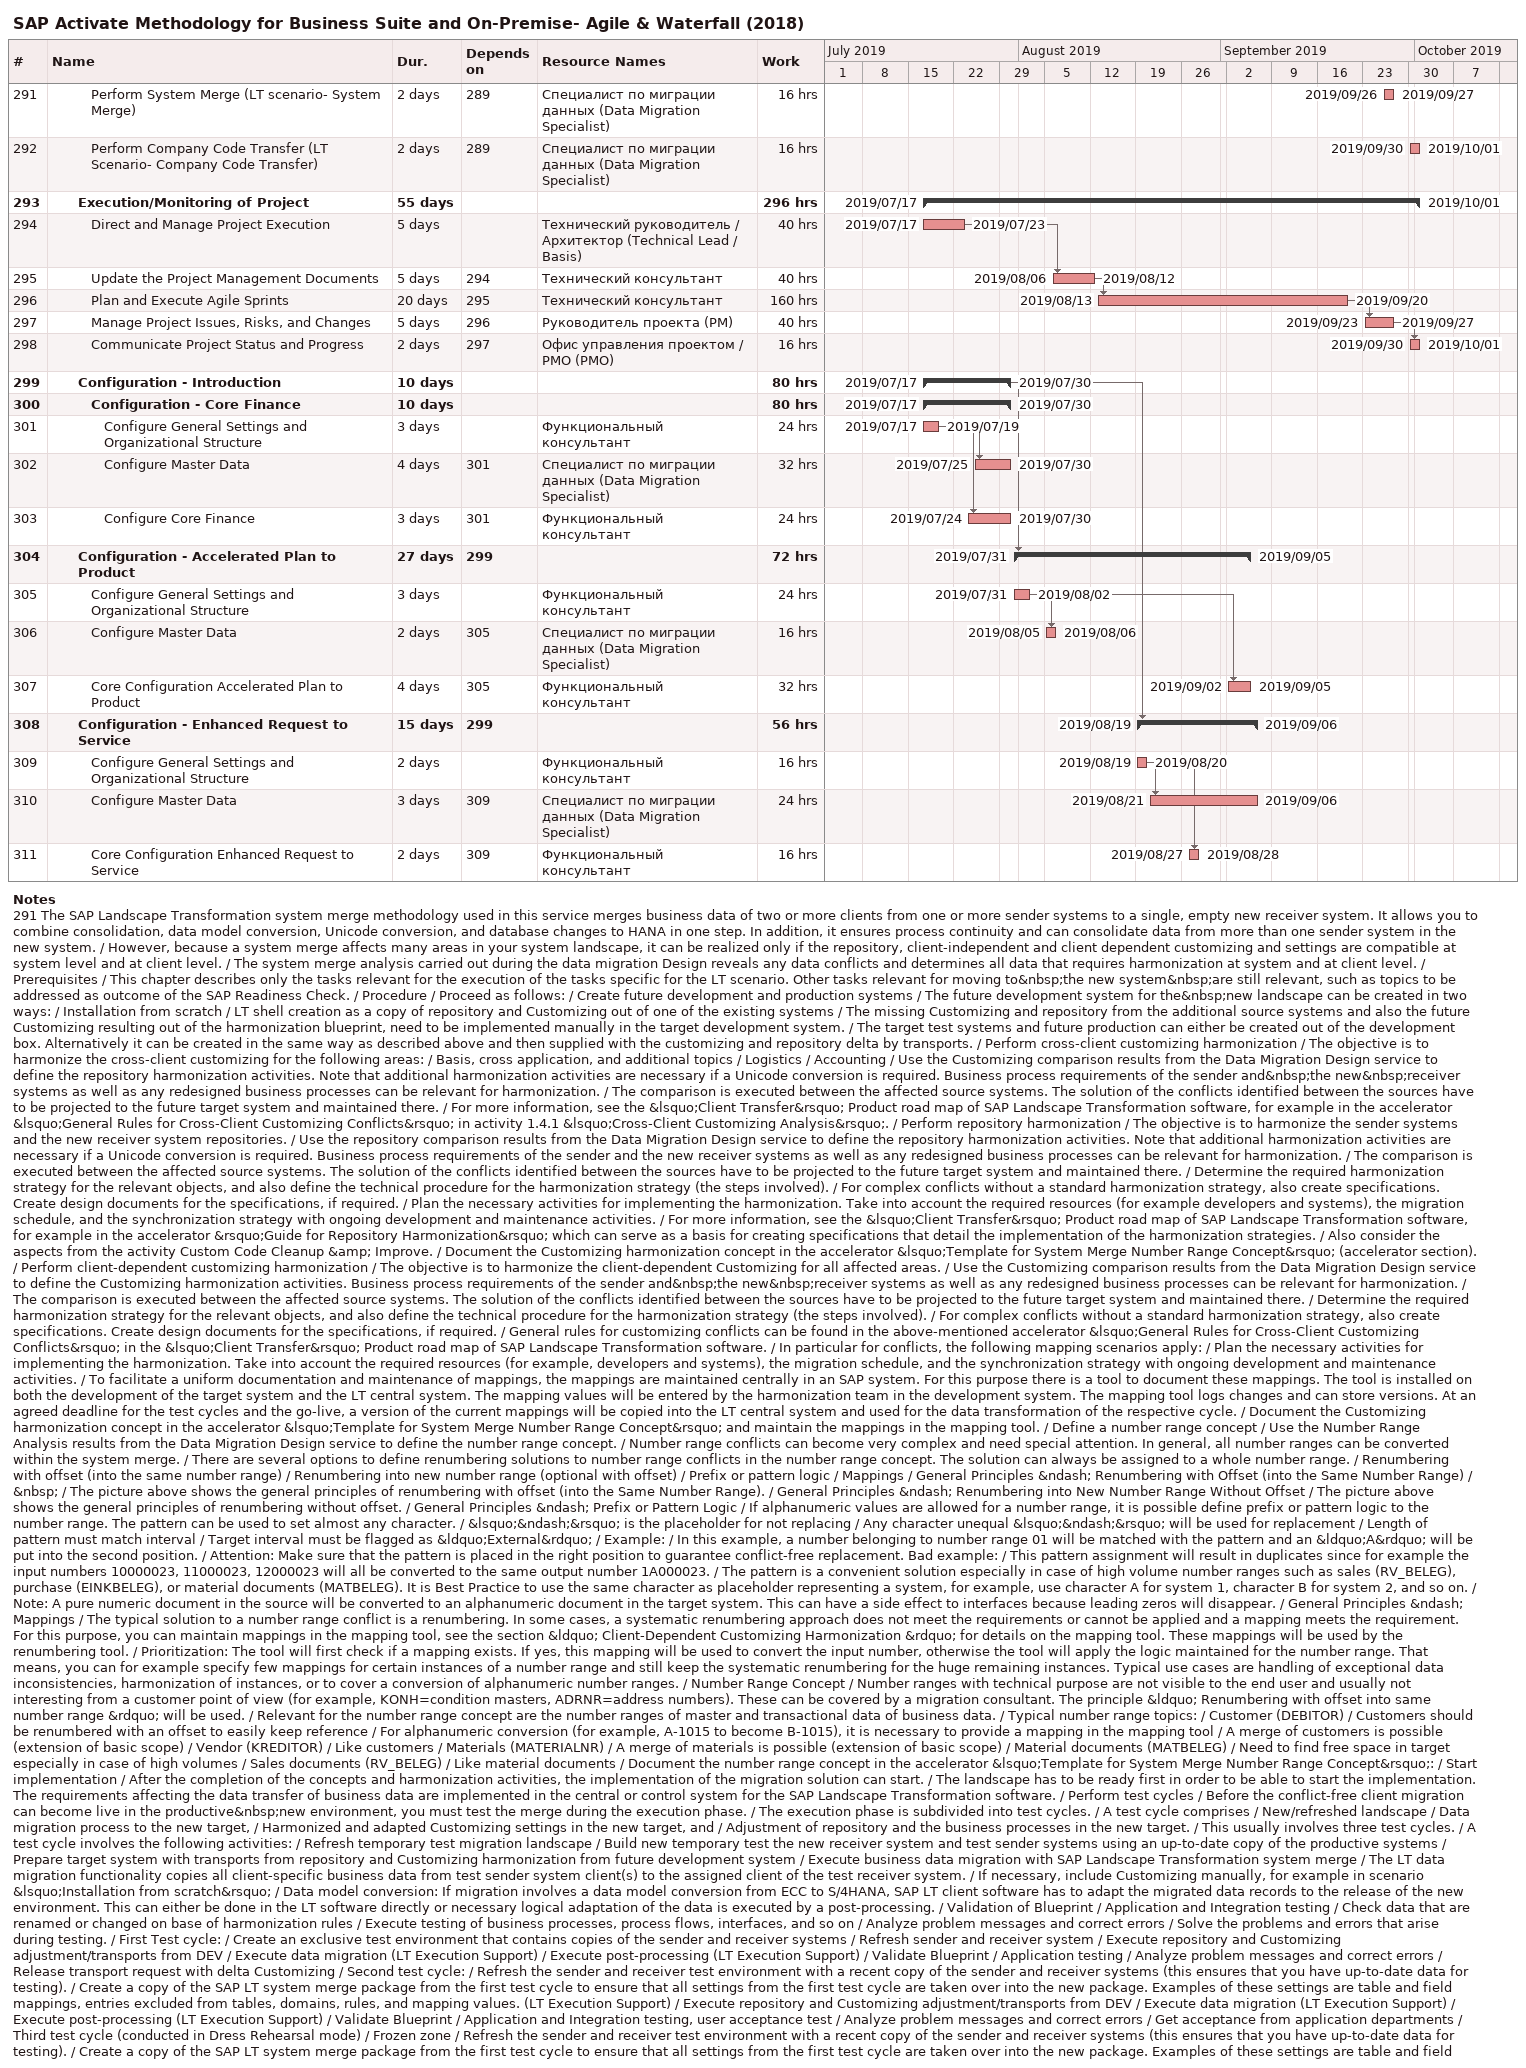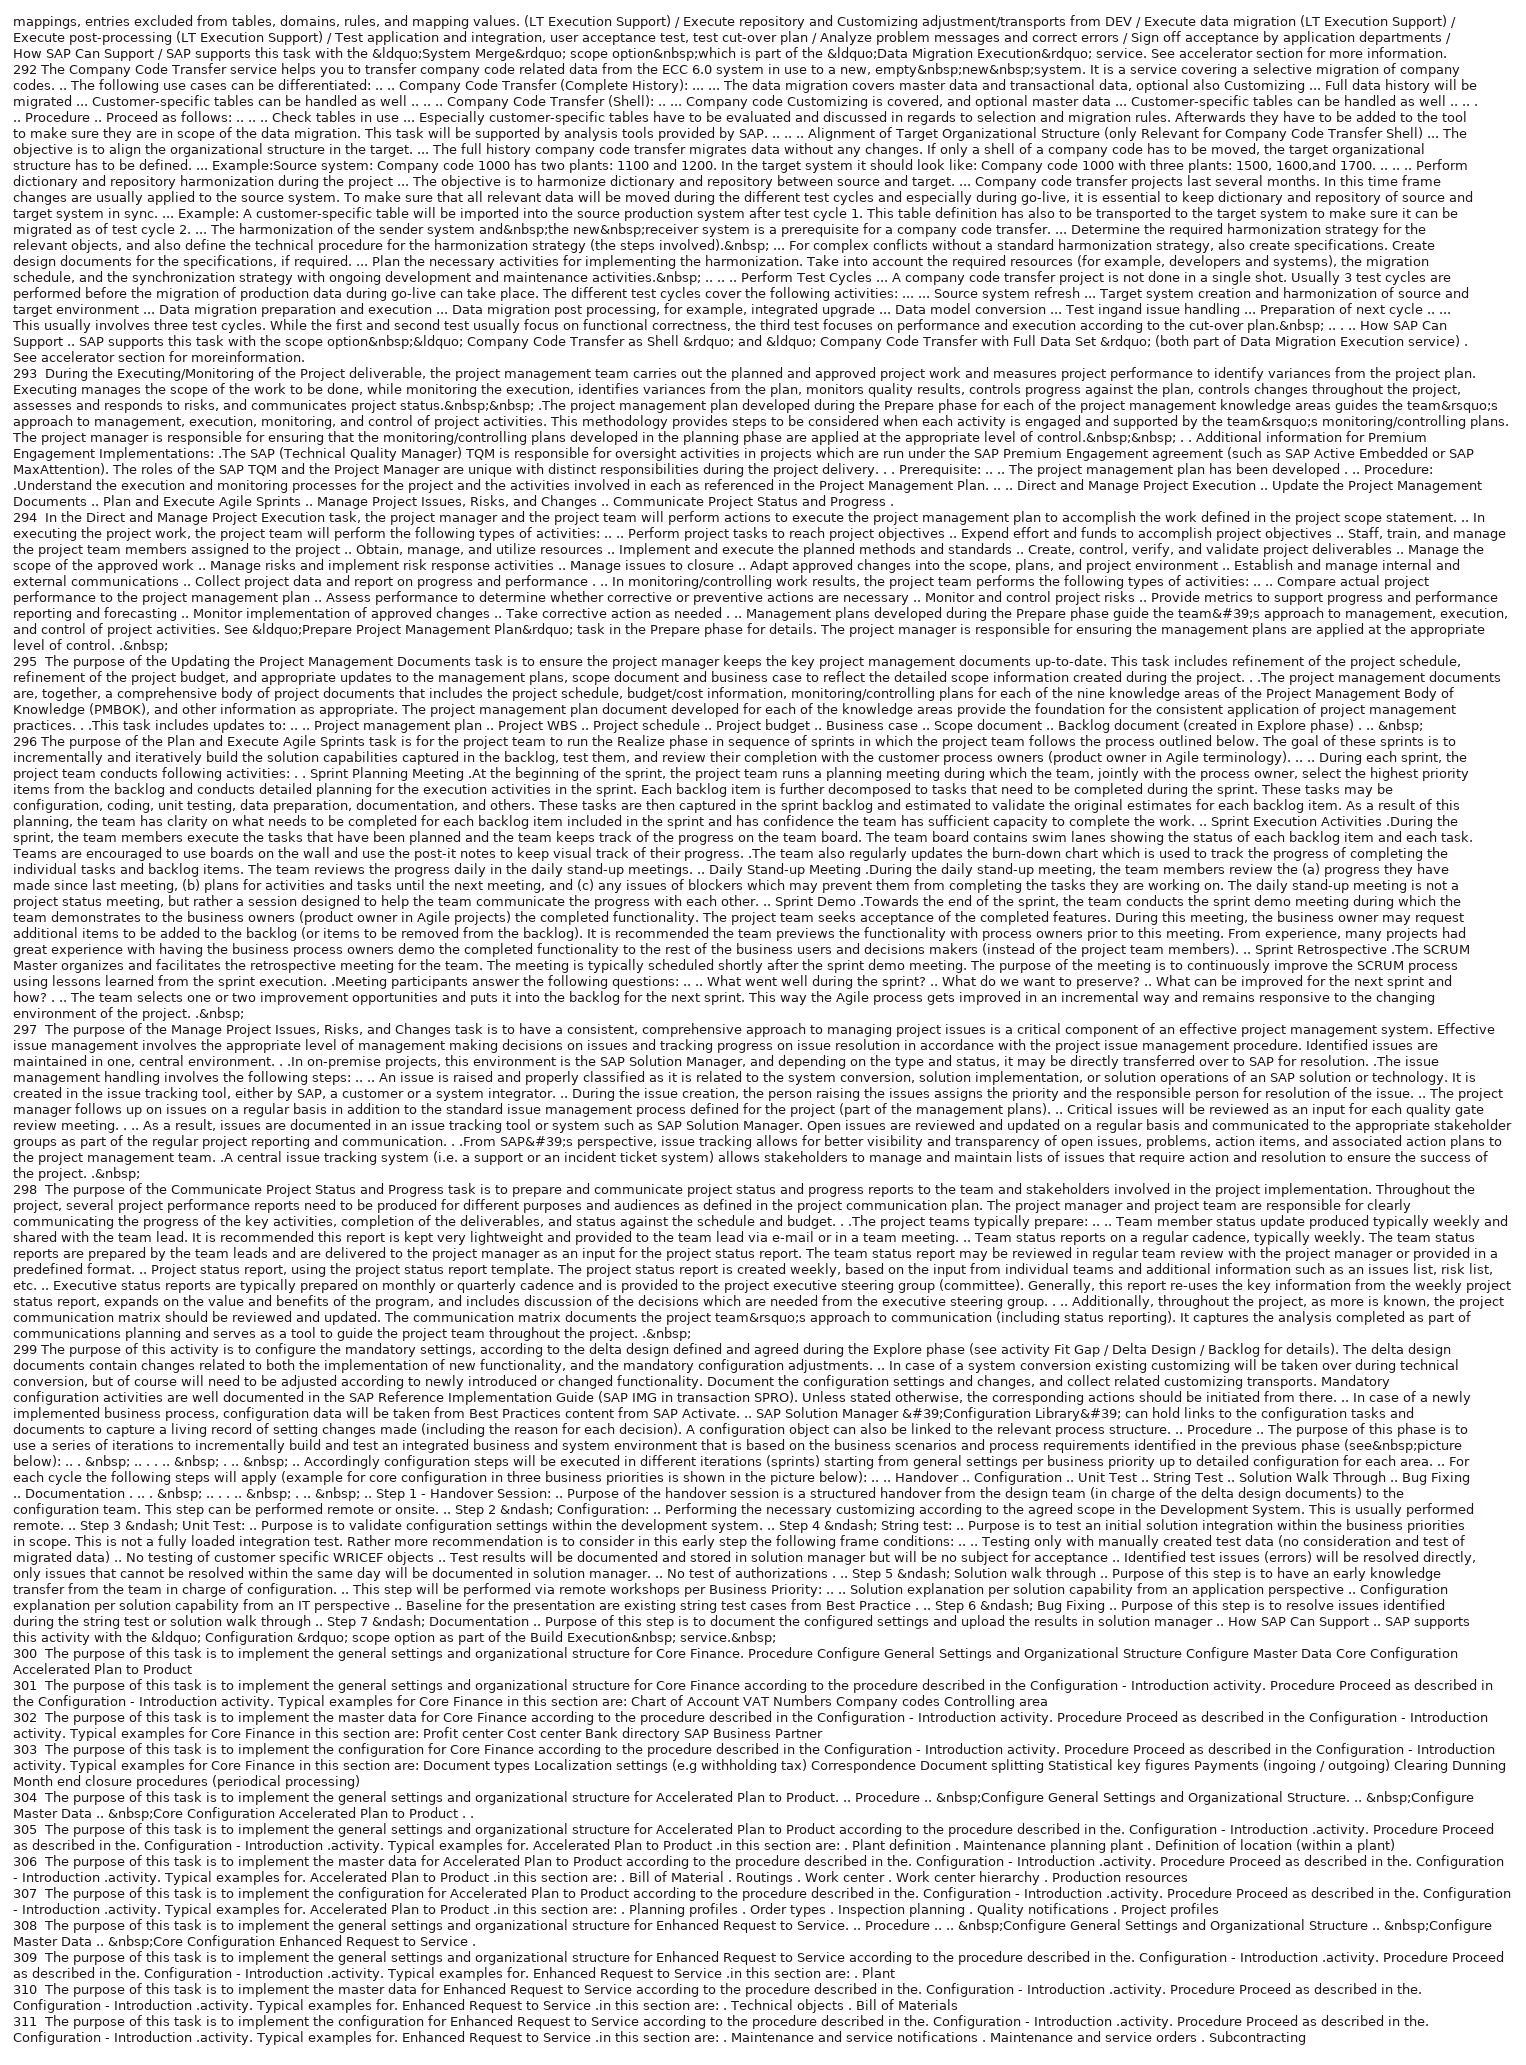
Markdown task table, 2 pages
SAP Activate Methodology for Business Suite and On-Premise- Agile & Waterfall (2018)

| ID | Level | Task | Duration | Start | Finish | Predecessors | Resources | Work (h) |
|---|---|---|---|---|---|---|---|---|
| 291 | 4 | Perform System Merge (LT scenario- System Merge) | 2d | 2019-09-26 | 2019-09-27 | 289 | Специалист по миграции данных (Data Migration Specialist) | 16 |
| 292 | 4 | Perform Company Code Transfer (LT Scenario- Company Code Transfer) | 2d | 2019-09-30 | 2019-10-01 | 289 | Специалист по миграции данных (Data Migration Specialist) | 16 |
| 293 | 3 | **Execution/Monitoring of Project** | 55d | 2019-07-17 | 2019-10-01 |  |  | 296 |
| 294 | 4 | Direct and Manage Project Execution | 5d | 2019-07-17 | 2019-07-23 |  | Технический руководитель / Архитектор (Technical Lead / Basis) | 40 |
| 295 | 4 | Update the Project Management Documents | 5d | 2019-08-06 | 2019-08-12 | 294 | Технический консультант | 40 |
| 296 | 4 | Plan and Execute Agile Sprints | 20d | 2019-08-13 | 2019-09-20 | 295 | Технический консультант | 160 |
| 297 | 4 | Manage Project Issues, Risks, and Changes | 5d | 2019-09-23 | 2019-09-27 | 296 | Руководитель проекта (PM) | 40 |
| 298 | 4 | Communicate Project Status and Progress | 2d | 2019-09-30 | 2019-10-01 | 297 | Офис управления проектом / PMO (PMO) | 16 |
| 299 | 3 | **Configuration - Introduction** | 10d | 2019-07-17 | 2019-07-30 |  |  | 80 |
| 300 | 4 | **Configuration - Core Finance** | 10d | 2019-07-17 | 2019-07-30 |  |  | 80 |
| 301 | 5 | Configure General Settings and Organizational Structure | 3d | 2019-07-17 | 2019-07-19 |  | Функциональный консультант | 24 |
| 302 | 5 | Configure Master Data | 4d | 2019-07-25 | 2019-07-30 | 301 | Специалист по миграции данных (Data Migration Specialist) | 32 |
| 303 | 5 | Configure Core Finance | 3d | 2019-07-24 | 2019-07-30 | 301 | Функциональный консультант | 24 |
| 304 | 3 | **Configuration - Accelerated Plan to Product** | 27d | 2019-07-31 | 2019-09-05 | 299 |  | 72 |
| 305 | 4 | Configure General Settings and Organizational Structure | 3d | 2019-07-31 | 2019-08-02 |  | Функциональный консультант | 24 |
| 306 | 4 | Configure Master Data | 2d | 2019-08-05 | 2019-08-06 | 305 | Специалист по миграции данных (Data Migration Specialist) | 16 |
| 307 | 4 | Core Configuration Accelerated Plan to Product | 4d | 2019-09-02 | 2019-09-05 | 305 | Функциональный консультант | 32 |
| 308 | 3 | **Configuration - Enhanced Request to Service** | 15d | 2019-08-19 | 2019-09-06 | 299 |  | 56 |
| 309 | 4 | Configure General Settings and Organizational Structure | 2d | 2019-08-19 | 2019-08-20 |  | Функциональный консультант | 16 |
| 310 | 4 | Configure Master Data | 3d | 2019-08-21 | 2019-09-06 | 309 | Специалист по миграции данных (Data Migration Specialist) | 24 |
| 311 | 4 | Core Configuration Enhanced Request to Service | 2d | 2019-08-27 | 2019-08-28 | 309 | Функциональный консультант | 16 |

Notes
- 291: The SAP Landscape Transformation system merge methodology used in this service merges business data of two or more clients from one or more sender systems to a single, empty new receiver system. It allows you to combine consolidation, data model conversion, Unicode conversion, and database changes to HANA in one step. In addition, it ensures process continuity and can consolidate data from more than one sender system in the new system. / However, because a system merge affects many areas in your system landscape, it can be realized only if the repository, client-independent and client dependent customizing and settings are compatible at system level and at client level. / The system merge analysis carried out during the data migration Design reveals any data conflicts and determines all data that requires harmonization at system and at client level. / Prerequisites / This chapter describes only the tasks relevant for the execution of the tasks specific for the LT scenario. Other tasks relevant for moving to&nbsp;the new system&nbsp;are still relevant, such as topics to be addressed as outcome of the SAP Readiness Check. / Procedure / Proceed as follows: / Create future development and production systems / The future development system for the&nbsp;new landscape can be created in two ways: / Installation from scratch / LT shell creation as a copy of repository and Customizing out of one of the existing systems / The missing Customizing and repository from the additional source systems and also the future Customizing resulting out of the harmonization blueprint, need to be implemented manually in the target development system. / The target test systems and future production can either be created out of the development box. Alternatively it can be created in the same way as described above and then supplied with the customizing and repository delta by transports. / Perform cross-client customizing harmonization / The objective is to harmonize the cross-client customizing for the following areas: / Basis, cross application, and additional topics / Logistics / Accounting / Use the Customizing comparison results from the Data Migration Design service to define the repository harmonization activities. Note that additional harmonization activities are necessary if a Unicode conversion is required. Business process requirements of the sender and&nbsp;the new&nbsp;receiver systems as well as any redesigned business processes can be relevant for harmonization. / The comparison is executed between the affected source systems. The solution of the conflicts identified between the sources have to be projected to the future target system and maintained there. / For more information, see the &lsquo;Client Transfer&rsquo; Product road map of SAP Landscape Transformation software, for example in the accelerator &lsquo;General Rules for Cross-Client Customizing Conflicts&rsquo; in activity 1.4.1 &lsquo;Cross-Client Customizing Analysis&rsquo;. / Perform repository harmonization / The objective is to harmonize the sender systems and the new receiver system repositories. / Use the repository comparison results from the Data Migration Design service to define the repository harmonization activities. Note that additional harmonization activities are necessary if a Unicode conversion is required. Business process requirements of the sender and the new receiver systems as well as any redesigned business processes can be relevant for harmonization. / The comparison is executed between the affected source systems. The solution of the conflicts identified between the sources have to be projected to the future target system and maintained there. / Determine the required harmonization strategy for the relevant objects, and also define the technical procedure for the harmonization strategy (the steps involved). / For complex conflicts without a standard harmonization strategy, also create specifications. Create design documents for the specifications, if required. / Plan the necessary activities for implementing the harmonization. Take into account the required resources (for example developers and systems), the migration schedule, and the synchronization strategy with ongoing development and maintenance activities. / For more information, see the &lsquo;Client Transfer&rsquo; Product road map of SAP Landscape Transformation software, for example in the accelerator &rsquo;Guide for Repository Harmonization&rsquo; which can serve as a basis for creating specifications that detail the implementation of the harmonization strategies. / Also consider the aspects from the activity Custom Code Cleanup &amp; Improve. / Document the Customizing harmonization concept in the accelerator &lsquo;Template for System Merge Number Range Concept&rsquo; (accelerator section). / Perform client-dependent customizing harmonization / The objective is to harmonize the client-dependent Customizing for all affected areas. / Use the Customizing comparison results from the Data Migration Design service to define the Customizing harmonization activities. Business process requirements of the sender and&nbsp;the new&nbsp;receiver systems as well as any redesigned business processes can be relevant for harmonization. / The comparison is executed between the affected source systems. The solution of the conflicts identified between the sources have to be projected to the future target system and maintained there. / Determine the required harmonization strategy for the relevant objects, and also define the technical procedure for the harmonization strategy (the steps involved). / For complex conflicts without a standard harmonization strategy, also create specifications. Create design documents for the specifications, if required. / General rules for customizing conflicts can be found in the above-mentioned accelerator &lsquo;General Rules for Cross-Client Customizing Conflicts&rsquo; in the &lsquo;Client Transfer&rsquo; Product road map of SAP Landscape Transformation software. / In particular for conflicts, the following mapping scenarios apply: / Plan the necessary activities for implementing the harmonization. Take into account the required resources (for example, developers and systems), the migration schedule, and the synchronization strategy with ongoing development and maintenance activities. / To facilitate a uniform documentation and maintenance of mappings, the mappings are maintained centrally in an SAP system. For this purpose there is a tool to document these mappings. The tool is installed on both the development of the target system and the LT central system. The mapping values will be entered by the harmonization team in the development system. The mapping tool logs changes and can store versions. At an agreed deadline for the test cycles and the go-live, a version of the current mappings will be copied into the LT central system and used for the data transformation of the respective cycle. / Document the Customizing harmonization concept in the accelerator &lsquo;Template for System Merge Number Range Concept&rsquo; and maintain the mappings in the mapping tool. / Define a number range concept / Use the Number Range Analysis results from the Data Migration Design service to define the number range concept. / Number range conflicts can become very complex and need special attention. In general, all number ranges can be converted within the system merge. / There are several options to define renumbering solutions to number range conflicts in the number range concept. The solution can always be assigned to a whole number range. / Renumbering with offset (into the same number range) / Renumbering into new number range (optional with offset) / Prefix or pattern logic / Mappings / General Principles &ndash; Renumbering with Offset (into the Same Number Range) / &nbsp; / The picture above shows the general principles of renumbering with offset (into the Same Number Range). / General Principles &ndash; Renumbering into New Number Range Without Offset / The picture above shows the general principles of renumbering without offset. / General Principles &ndash; Prefix or Pattern Logic / If alphanumeric values are allowed for a number range, it is possible define prefix or pattern logic to the number range. The pattern can be used to set almost any character. / &lsquo;&ndash;&rsquo; is the placeholder for not replacing / Any character unequal &lsquo;&ndash;&rsquo; will be used for replacement / Length of pattern must match interval / Target interval must be flagged as &ldquo;External&rdquo; / Example: / In this example, a number belonging to number range 01 will be matched with the pattern and an &ldquo;A&rdquo; will be put into the second position. / Attention: Make sure that the pattern is placed in the right position to guarantee conflict-free replacement. Bad example: / This pattern assignment will result in duplicates since for example the input numbers 10000023, 11000023, 12000023 will all be converted to the same output number 1A000023. / The pattern is a convenient solution especially in case of high volume number ranges such as sales (RV_BELEG), purchase (EINKBELEG), or material documents (MATBELEG). It is Best Practice to use the same character as placeholder representing a system, for example, use character A for system 1, character B for system 2, and so on. / Note: A pure numeric document in the source will be converted to an alphanumeric document in the target system. This can have a side effect to interfaces because leading zeros will disappear. / General Principles &ndash; Mappings / The typical solution to a number range conflict is a renumbering. In some cases, a systematic renumbering approach does not meet the requirements or cannot be applied and a mapping meets the requirement. For this purpose, you can maintain mappings in the mapping tool, see the section &ldquo; Client-Dependent Customizing Harmonization &rdquo; for details on the mapping tool. These mappings will be used by the renumbering tool. / Prioritization: The tool will first check if a mapping exists. If yes, this mapping will be used to convert the input number, otherwise the tool will apply the logic maintained for the number range. That means, you can for example specify few mappings for certain instances of a number range and still keep the systematic renumbering for the huge remaining instances. Typical use cases are handling of exceptional data inconsistencies, harmonization of instances, or to cover a conversion of alphanumeric number ranges. / Number Range Concept / Number ranges with technical purpose are not visible to the end user and usually not interesting from a customer point of view (for example, KONH=condition masters, ADRNR=address numbers). These can be covered by a migration consultant. The principle &ldquo; Renumbering with offset into same number range &rdquo; will be used. / Relevant for the number range concept are the number ranges of master and transactional data of business data. / Typical number range topics: / Customer (DEBITOR) / Customers should be renumbered with an offset to easily keep reference / For alphanumeric conversion (for example, A-1015 to become B-1015), it is necessary to provide a mapping in the mapping tool / A merge of customers is possible (extension of basic scope) / Vendor (KREDITOR) / Like customers / Materials (MATERIALNR) / A merge of materials is possible (extension of basic scope) / Material documents (MATBELEG) / Need to find free space in target especially in case of high volumes / Sales documents (RV_BELEG) / Like material documents / Document the number range concept in the accelerator &lsquo;Template for System Merge Number Range Concept&rsquo;: / Start implementation / After the completion of the concepts and harmonization activities, the implementation of the migration solution can start. / The landscape has to be ready first in order to be able to start the implementation. The requirements affecting the data transfer of business data are implemented in the central or control system for the SAP Landscape Transformation software. / Perform test cycles / Before the conflict-free client migration can become live in the productive&nbsp;new environment, you must test the merge during the execution phase. / The execution phase is subdivided into test cycles. / A test cycle comprises / New/refreshed landscape / Data migration process to the new target, / Harmonized and adapted Customizing settings in the new target, and / Adjustment of repository and the business processes in the new target. / This usually involves three test cycles. / A test cycle involves the following activities: / Refresh temporary test migration landscape / Build new temporary test the new receiver system and test sender systems using an up-to-date copy of the productive systems / Prepare target system with transports from repository and Customizing harmonization from future development system / Execute business data migration with SAP Landscape Transformation system merge / The LT data migration functionality copies all client-specific business data from test sender system client(s) to the assigned client of the test receiver system. / If necessary, include Customizing manually, for example in scenario &lsquo;Installation from scratch&rsquo; / Data model conversion: If migration involves a data model conversion from ECC to S/4HANA, SAP LT client software has to adapt the migrated data records to the release of the new environment. This can either be done in the LT software directly or necessary logical adaptation of the data is executed by a post-processing. / Validation of Blueprint / Application and Integration testing / Check data that are renamed or changed on base of harmonization rules / Execute testing of business processes, process flows, interfaces, and so on / Analyze problem messages and correct errors / Solve the problems and errors that arise during testing. / First Test cycle: / Create an exclusive test environment that contains copies of the sender and receiver systems / Refresh sender and receiver system / Execute repository and Customizing adjustment/transports from DEV / Execute data migration (LT Execution Support) / Execute post-processing (LT Execution Support) / Validate Blueprint / Application testing / Analyze problem messages and correct errors / Release transport request with delta Customizing / Second test cycle: / Refresh the sender and receiver test environment with a recent copy of the sender and receiver systems (this ensures that you have up-to-date data for testing). / Create a copy of the SAP LT system merge package from the first test cycle to ensure that all settings from the first test cycle are taken over into the new package. Examples of these settings are table and field mappings, entries excluded from tables, domains, rules, and mapping values. (LT Execution Support) / Execute repository and Customizing adjustment/transports from DEV / Execute data migration (LT Execution Support) / Execute post-processing (LT Execution Support) / Validate Blueprint / Application and Integration testing, user acceptance test / Analyze problem messages and correct errors / Get acceptance from application departments / Third test cycle (conducted in Dress Rehearsal mode) / Frozen zone / Refresh the sender and receiver test environment with a recent copy of the sender and receiver systems (this ensures that you have up-to-date data for testing). / Create a copy of the SAP LT system merge package from the first test cycle to ensure that all settings from the first test cycle are taken over into the new package. Examples of these settings are table and field mappings, entries excluded from tables, domains, rules, and mapping values. (LT Execution Support) / Execute repository and Customizing adjustment/transports from DEV / Execute data migration (LT Execution Support) / Execute post-processing (LT Execution Support) / Test application and integration, user acceptance test, test cut-over plan / Analyze problem messages and correct errors / Sign off acceptance by application departments / How SAP Can Support / SAP supports this task with the &ldquo;System Merge&rdquo; scope option&nbsp;which is part of the &ldquo;Data Migration Execution&rdquo; service. See accelerator section for more information.
- 292: The Company Code Transfer service helps you to transfer company code related data from the ECC 6.0 system in use to a new, empty&nbsp;new&nbsp;system. It is a service covering a selective migration of company codes. .. The following use cases can be differentiated: .. .. Company Code Transfer (Complete History): ... ... The data migration covers master data and transactional data, optional also Customizing ... Full data history will be migrated ... Customer-specific tables can be handled as well .. .. .. Company Code Transfer (Shell): .. ... Company code Customizing is covered, and optional master data ... Customer-specific tables can be handled as well .. .. . .. Procedure .. Proceed as follows: .. .. .. Check tables in use ... Especially customer-specific tables have to be evaluated and discussed in regards to selection and migration rules. Afterwards they have to be added to the tool to make sure they are in scope of the data migration. This task will be supported by analysis tools provided by SAP. .. .. .. Alignment of Target Organizational Structure (only Relevant for Company Code Transfer Shell) ... The objective is to align the organizational structure in the target. ... The full history company code transfer migrates data without any changes. If only a shell of a company code has to be moved, the target organizational structure has to be defined. ... Example:Source system: Company code 1000 has two plants: 1100 and 1200. In the target system it should look like: Company code 1000 with three plants: 1500, 1600,and 1700. .. .. .. Perform dictionary and repository harmonization during the project ... The objective is to harmonize dictionary and repository between source and target. ... Company code transfer projects last several months. In this time frame changes are usually applied to the source system. To make sure that all relevant data will be moved during the different test cycles and especially during go-live, it is essential to keep dictionary and repository of source and target system in sync. ... Example: A customer-specific table will be imported into the source production system after test cycle 1. This table definition has also to be transported to the target system to make sure it can be migrated as of test cycle 2. ... The harmonization of the sender system and&nbsp;the new&nbsp;receiver system is a prerequisite for a company code transfer. ... Determine the required harmonization strategy for the relevant objects, and also define the technical procedure for the harmonization strategy (the steps involved).&nbsp; ... For complex conflicts without a standard harmonization strategy, also create specifications. Create design documents for the specifications, if required. ... Plan the necessary activities for implementing the harmonization. Take into account the required resources (for example, developers and systems), the migration schedule, and the synchronization strategy with ongoing development and maintenance activities.&nbsp; .. .. .. Perform Test Cycles ... A company code transfer project is not done in a single shot. Usually 3 test cycles are performed before the migration of production data during go-live can take place. The different test cycles cover the following activities: ... ... Source system refresh ... Target system creation and harmonization of source and target environment ... Data migration preparation and execution ... Data migration post processing, for example, integrated upgrade ... Data model conversion ... Test ingand issue handling ... Preparation of next cycle .. ... This usually involves three test cycles. While the first and second test usually focus on functional correctness, the third test focuses on performance and execution according to the cut-over plan.&nbsp; .. . .. How SAP Can Support .. SAP supports this task with the scope option&nbsp;&ldquo; Company Code Transfer as Shell &rdquo; and &ldquo; Company Code Transfer with Full Data Set &rdquo; (both part of Data Migration Execution service) . See accelerator section for moreinformation.
- 293: During the Executing/Monitoring of the Project deliverable, the project management team carries out the planned and approved project work and measures project performance to identify variances from the project plan. Executing manages the scope of the work to be done, while monitoring the execution, identifies variances from the plan, monitors quality results, controls progress against the plan, controls changes throughout the project, assesses and responds to risks, and communicates project status.&nbsp;&nbsp; .The project management plan developed during the Prepare phase for each of the project management knowledge areas guides the team&rsquo;s approach to management, execution, monitoring, and control of project activities. This methodology provides steps to be considered when each activity is engaged and supported by the team&rsquo;s monitoring/controlling plans. The project manager is responsible for ensuring that the monitoring/controlling plans developed in the planning phase are applied at the appropriate level of control.&nbsp;&nbsp; . . Additional information for Premium Engagement Implementations: .The SAP (Technical Quality Manager) TQM is responsible for oversight activities in projects which are run under the SAP Premium Engagement agreement (such as SAP Active Embedded or SAP MaxAttention). The roles of the SAP TQM and the Project Manager are unique with distinct responsibilities during the project delivery. . . Prerequisite: .. .. The project management plan has been developed . .. Procedure: .Understand the execution and monitoring processes for the project and the activities involved in each as referenced in the Project Management Plan. .. .. Direct and Manage Project Execution .. Update the Project Management Documents .. Plan and Execute Agile Sprints .. Manage Project Issues, Risks, and Changes .. Communicate Project Status and Progress .
- 294: In the Direct and Manage Project Execution task, the project manager and the project team will perform actions to execute the project management plan to accomplish the work defined in the project scope statement. .. In executing the project work, the project team will perform the following types of activities: .. .. Perform project tasks to reach project objectives .. Expend effort and funds to accomplish project objectives .. Staff, train, and manage the project team members assigned to the project .. Obtain, manage, and utilize resources .. Implement and execute the planned methods and standards .. Create, control, verify, and validate project deliverables .. Manage the scope of the approved work .. Manage risks and implement risk response activities .. Manage issues to closure .. Adapt approved changes into the scope, plans, and project environment .. Establish and manage internal and external communications .. Collect project data and report on progress and performance . .. In monitoring/controlling work results, the project team performs the following types of activities: .. .. Compare actual project performance to the project management plan .. Assess performance to determine whether corrective or preventive actions are necessary .. Monitor and control project risks .. Provide metrics to support progress and performance reporting and forecasting .. Monitor implementation of approved changes .. Take corrective action as needed . .. Management plans developed during the Prepare phase guide the team&#39;s approach to management, execution, and control of project activities. See &ldquo;Prepare Project Management Plan&rdquo; task in the Prepare phase for details. The project manager is responsible for ensuring the management plans are applied at the appropriate level of control. .&nbsp;
- 295: The purpose of the Updating the Project Management Documents task is to ensure the project manager keeps the key project management documents up-to-date. This task includes refinement of the project schedule, refinement of the project budget, and appropriate updates to the management plans, scope document and business case to reflect the detailed scope information created during the project. . .The project management documents are, together, a comprehensive body of project documents that includes the project schedule, budget/cost information, monitoring/controlling plans for each of the nine knowledge areas of the Project Management Body of Knowledge (PMBOK), and other information as appropriate. The project management plan document developed for each of the knowledge areas provide the foundation for the consistent application of project management practices. . .This task includes updates to: .. .. Project management plan .. Project WBS .. Project schedule .. Project budget .. Business case .. Scope document .. Backlog document (created in Explore phase) . .. &nbsp;
- 296: The purpose of the Plan and Execute Agile Sprints task is for the project team to run the Realize phase in sequence of sprints in which the project team follows the process outlined below. The goal of these sprints is to incrementally and iteratively build the solution capabilities captured in the backlog, test them, and review their completion with the customer process owners (product owner in Agile terminology). .. .. During each sprint, the project team conducts following activities: . . Sprint Planning Meeting .At the beginning of the sprint, the project team runs a planning meeting during which the team, jointly with the process owner, select the highest priority items from the backlog and conducts detailed planning for the execution activities in the sprint. Each backlog item is further decomposed to tasks that need to be completed during the sprint. These tasks may be configuration, coding, unit testing, data preparation, documentation, and others. These tasks are then captured in the sprint backlog and estimated to validate the original estimates for each backlog item. As a result of this planning, the team has clarity on what needs to be completed for each backlog item included in the sprint and has confidence the team has sufficient capacity to complete the work. .. Sprint Execution Activities .During the sprint, the team members execute the tasks that have been planned and the team keeps track of the progress on the team board. The team board contains swim lanes showing the status of each backlog item and each task. Teams are encouraged to use boards on the wall and use the post-it notes to keep visual track of their progress. .The team also regularly updates the burn-down chart which is used to track the progress of completing the individual tasks and backlog items. The team reviews the progress daily in the daily stand-up meetings. .. Daily Stand-up Meeting .During the daily stand-up meeting, the team members review the (a) progress they have made since last meeting, (b) plans for activities and tasks until the next meeting, and (c) any issues of blockers which may prevent them from completing the tasks they are working on. The daily stand-up meeting is not a project status meeting, but rather a session designed to help the team communicate the progress with each other. .. Sprint Demo .Towards the end of the sprint, the team conducts the sprint demo meeting during which the team demonstrates to the business owners (product owner in Agile projects) the completed functionality. The project team seeks acceptance of the completed features. During this meeting, the business owner may request additional items to be added to the backlog (or items to be removed from the backlog). It is recommended the team previews the functionality with process owners prior to this meeting. From experience, many projects had great experience with having the business process owners demo the completed functionality to the rest of the business users and decisions makers (instead of the project team members). .. Sprint Retrospective .The SCRUM Master organizes and facilitates the retrospective meeting for the team. The meeting is typically scheduled shortly after the sprint demo meeting. The purpose of the meeting is to continuously improve the SCRUM process using lessons learned from the sprint execution. .Meeting participants answer the following questions: .. .. What went well during the sprint? .. What do we want to preserve? .. What can be improved for the next sprint and how? . .. The team selects one or two improvement opportunities and puts it into the backlog for the next sprint. This way the Agile process gets improved in an incremental way and remains responsive to the changing environment of the project. .&nbsp;
- 297: The purpose of the Manage Project Issues, Risks, and Changes task is to have a consistent, comprehensive approach to managing project issues is a critical component of an effective project management system. Effective issue management involves the appropriate level of management making decisions on issues and tracking progress on issue resolution in accordance with the project issue management procedure. Identified issues are maintained in one, central environment. . .In on-premise projects, this environment is the SAP Solution Manager, and depending on the type and status, it may be directly transferred over to SAP for resolution. .The issue management handling involves the following steps: .. .. An issue is raised and properly classified as it is related to the system conversion, solution implementation, or solution operations of an SAP solution or technology. It is created in the issue tracking tool, either by SAP, a customer or a system integrator. .. During the issue creation, the person raising the issues assigns the priority and the responsible person for resolution of the issue. .. The project manager follows up on issues on a regular basis in addition to the standard issue management process defined for the project (part of the management plans). .. Critical issues will be reviewed as an input for each quality gate review meeting. . .. As a result, issues are documented in an issue tracking tool or system such as SAP Solution Manager. Open issues are reviewed and updated on a regular basis and communicated to the appropriate stakeholder groups as part of the regular project reporting and communication. . .From SAP&#39;s perspective, issue tracking allows for better visibility and transparency of open issues, problems, action items, and associated action plans to the project management team. .A central issue tracking system (i.e. a support or an incident ticket system) allows stakeholders to manage and maintain lists of issues that require action and resolution to ensure the success of the project. .&nbsp;
- 298: The purpose of the Communicate Project Status and Progress task is to prepare and communicate project status and progress reports to the team and stakeholders involved in the project implementation. Throughout the project, several project performance reports need to be produced for different purposes and audiences as defined in the project communication plan. The project manager and project team are responsible for clearly communicating the progress of the key activities, completion of the deliverables, and status against the schedule and budget. . .The project teams typically prepare: .. .. Team member status update produced typically weekly and shared with the team lead. It is recommended this report is kept very lightweight and provided to the team lead via e-mail or in a team meeting. .. Team status reports on a regular cadence, typically weekly. The team status reports are prepared by the team leads and are delivered to the project manager as an input for the project status report. The team status report may be reviewed in regular team review with the project manager or provided in a predefined format. .. Project status report, using the project status report template. The project status report is created weekly, based on the input from individual teams and additional information such as an issues list, risk list, etc. .. Executive status reports are typically prepared on monthly or quarterly cadence and is provided to the project executive steering group (committee). Generally, this report re-uses the key information from the weekly project status report, expands on the value and benefits of the program, and includes discussion of the decisions which are needed from the executive steering group. . .. Additionally, throughout the project, as more is known, the project communication matrix should be reviewed and updated. The communication matrix documents the project team&rsquo;s approach to communication (including status reporting). It captures the analysis completed as part of communications planning and serves as a tool to guide the project team throughout the project. .&nbsp;
- 299: The purpose of this activity is to configure the mandatory settings, according to the delta design defined and agreed during the Explore phase (see activity Fit Gap / Delta Design / Backlog for details). The delta design documents contain changes related to both the implementation of new functionality, and the mandatory configuration adjustments. .. In case of a system conversion existing customizing will be taken over during technical conversion, but of course will need to be adjusted according to newly introduced or changed functionality. Document the configuration settings and changes, and collect related customizing transports. Mandatory configuration activities are well documented in the SAP Reference Implementation Guide (SAP IMG in transaction SPRO). Unless stated otherwise, the corresponding actions should be initiated from there. .. In case of a newly implemented business process, configuration data will be taken from Best Practices content from SAP Activate. .. SAP Solution Manager &#39;Configuration Library&#39; can hold links to the configuration tasks and documents to capture a living record of setting changes made (including the reason for each decision). A configuration object can also be linked to the relevant process structure. .. Procedure .. The purpose of this phase is to use a series of iterations to incrementally build and test an integrated business and system environment that is based on the business scenarios and process requirements identified in the previous phase (see&nbsp;picture below): .. . &nbsp; .. . . .. &nbsp; . .. &nbsp; .. Accordingly configuration steps will be executed in different iterations (sprints) starting from general settings per business priority up to detailed configuration for each area. .. For each cycle the following steps will apply (example for core configuration in three business priorities is shown in the picture below): .. .. Handover .. Configuration .. Unit Test .. String Test .. Solution Walk Through .. Bug Fixing .. Documentation . .. . &nbsp; .. . . .. &nbsp; . .. &nbsp; .. Step 1 - Handover Session: .. Purpose of the handover session is a structured handover from the design team (in charge of the delta design documents) to the configuration team. This step can be performed remote or onsite. .. Step 2 &ndash; Configuration: .. Performing the necessary customizing according to the agreed scope in the Development System. This is usually performed remote. .. Step 3 &ndash; Unit Test: .. Purpose is to validate configuration settings within the development system. .. Step 4 &ndash; String test: .. Purpose is to test an initial solution integration within the business priorities in scope. This is not a fully loaded integration test. Rather more recommendation is to consider in this early step the following frame conditions: .. .. Testing only with manually created test data (no consideration and test of migrated data) .. No testing of customer specific WRICEF objects .. Test results will be documented and stored in solution manager but will be no subject for acceptance .. Identified test issues (errors) will be resolved directly, only issues that cannot be resolved within the same day will be documented in solution manager. .. No test of authorizations . .. Step 5 &ndash; Solution walk through .. Purpose of this step is to have an early knowledge transfer from the team in charge of configuration. .. This step will be performed via remote workshops per Business Priority: .. .. Solution explanation per solution capability from an application perspective .. Configuration explanation per solution capability from an IT perspective .. Baseline for the presentation are existing string test cases from Best Practice . .. Step 6 &ndash; Bug Fixing .. Purpose of this step is to resolve issues identified during the string test or solution walk through .. Step 7 &ndash; Documentation .. Purpose of this step is to document the configured settings and upload the results in solution manager .. How SAP Can Support .. SAP supports this activity with the &ldquo; Configuration &rdquo; scope option as part of the Build Execution&nbsp; service.&nbsp;
- 300: The purpose of this task is to implement the general settings and organizational structure for Core Finance. Procedure Configure General Settings and Organizational Structure Configure Master Data Core Configuration Accelerated Plan to Product
- 301: The purpose of this task is to implement the general settings and organizational structure for Core Finance according to the procedure described in the Configuration - Introduction activity. Procedure Proceed as described in the Configuration - Introduction activity. Typical examples for Core Finance in this section are: Chart of Account VAT Numbers Company codes Controlling area
- 302: The purpose of this task is to implement the master data for Core Finance according to the procedure described in the Configuration - Introduction activity. Procedure Proceed as described in the Configuration - Introduction activity. Typical examples for Core Finance in this section are: Profit center Cost center Bank directory SAP Business Partner
- 303: The purpose of this task is to implement the configuration for Core Finance according to the procedure described in the Configuration - Introduction activity. Procedure Proceed as described in the Configuration - Introduction activity. Typical examples for Core Finance in this section are: Document types Localization settings (e.g withholding tax) Correspondence Document splitting Statistical key figures Payments (ingoing / outgoing) Clearing Dunning Month end closure procedures (periodical processing)
- 304: The purpose of this task is to implement the general settings and organizational structure for Accelerated Plan to Product. .. Procedure .. &nbsp;Configure General Settings and Organizational Structure. .. &nbsp;Configure Master Data .. &nbsp;Core Configuration Accelerated Plan to Product . .
- 305: The purpose of this task is to implement the general settings and organizational structure for Accelerated Plan to Product according to the procedure described in the. Configuration - Introduction .activity. Procedure Proceed as described in the. Configuration - Introduction .activity. Typical examples for. Accelerated Plan to Product .in this section are: . Plant definition . Maintenance planning plant . Definition of location (within a plant)
- 306: The purpose of this task is to implement the master data for Accelerated Plan to Product according to the procedure described in the. Configuration - Introduction .activity. Procedure Proceed as described in the. Configuration - Introduction .activity. Typical examples for. Accelerated Plan to Product .in this section are: . Bill of Material . Routings . Work center . Work center hierarchy . Production resources
- 307: The purpose of this task is to implement the configuration for Accelerated Plan to Product according to the procedure described in the. Configuration - Introduction .activity. Procedure Proceed as described in the. Configuration - Introduction .activity. Typical examples for. Accelerated Plan to Product .in this section are: . Planning profiles . Order types . Inspection planning . Quality notifications . Project profiles
- 308: The purpose of this task is to implement the general settings and organizational structure for Enhanced Request to Service. .. Procedure .. .. &nbsp;Configure General Settings and Organizational Structure .. &nbsp;Configure Master Data .. &nbsp;Core Configuration Enhanced Request to Service .
- 309: The purpose of this task is to implement the general settings and organizational structure for Enhanced Request to Service according to the procedure described in the. Configuration - Introduction .activity. Procedure Proceed as described in the. Configuration - Introduction .activity. Typical examples for. Enhanced Request to Service .in this section are: . Plant
- 310: The purpose of this task is to implement the master data for Enhanced Request to Service according to the procedure described in the. Configuration - Introduction .activity. Procedure Proceed as described in the. Configuration - Introduction .activity. Typical examples for. Enhanced Request to Service .in this section are: . Technical objects . Bill of Materials
- 311: The purpose of this task is to implement the configuration for Enhanced Request to Service according to the procedure described in the. Configuration - Introduction .activity. Procedure Proceed as described in the. Configuration - Introduction .activity. Typical examples for. Enhanced Request to Service .in this section are: . Maintenance and service notifications . Maintenance and service orders . Subcontracting
